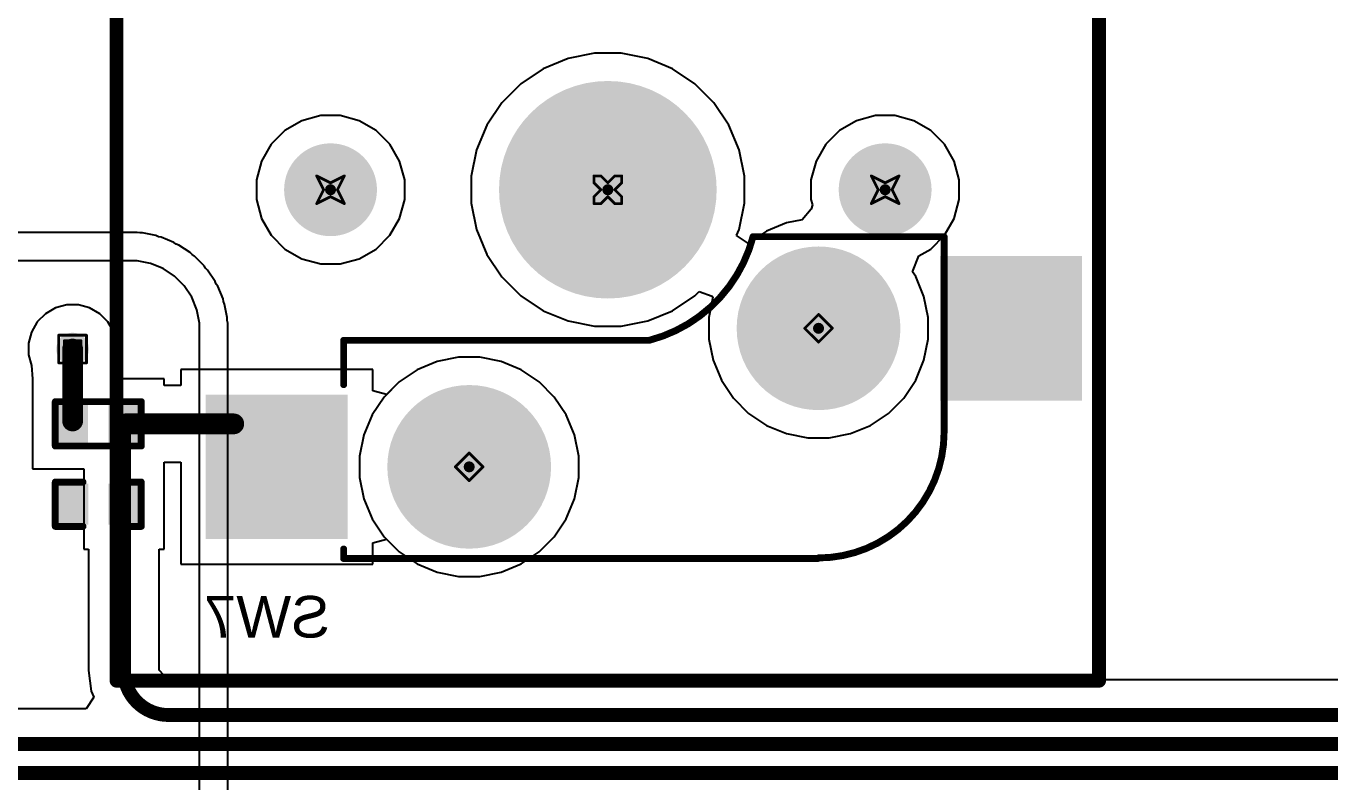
# Model space of a CAD drawing. Header units: inches. Extents: x 0 to 386, y 0 to 148.
# Drawn here: x 60.47 to 84.36, y 49.8 to 63.66 of the extents above; entities that cross this region are included whole.
import ezdxf

# ---------------------------------------------------------------- set-up
doc = ezdxf.new("R2010")
doc.units = ezdxf.units.IN
for name, color, linetype in [('Bottom Layer', 5, 'Continuous'), ('Bottom Overlay', 54, 'Continuous'), ('Bottom Paste', 16, 'Continuous'), ('Bottom Solder', 6, 'Continuous'), ('Drill Drawing', 1, 'Continuous'), ('Pad Holes', 156, 'Continuous'), ('Top Layer', 1, 'Continuous'), ('Top Overlay', 2, 'Continuous'), ('Top Solder', 216, 'Continuous'), ('Via Holes', 16, 'Continuous')]:
    doc.layers.add(name, color=color, linetype=linetype)
doc.styles.add('Arial', font='', dxfattribs={"height": 0.2})
doc.styles.get('Arial').set_extended_font_data('Arial')

# ---------------------------------------------------------------- blocks, each defined once
blk = doc.blocks.new('CPG151101S11_16_B_18')
at = {"layer": 'Bottom Layer'}
for points in [[(5.4750081, 3.8150038), (7.975003099999999, 3.8150038), (7.975003099999999, 1.2649962), (5.4750081, 1.2649962)], [(-7.975003099999999, 1.2750038), (-5.4750081, 1.2750038), (-5.4750081, -1.2750038), (-7.975003099999999, -1.2750038)]]:
    blk.add_hatch(color=5, dxfattribs=at).paths.add_polyline_path(points)
at = {"layer": 'Bottom Paste'}
for points in [[(5.4750081, 3.8150038), (7.975003099999999, 3.8150038), (7.975003099999999, 1.2649962), (5.4750081, 1.2649962)], [(-7.975003099999999, 1.2750038), (-5.4750081, 1.2750038), (-5.4750081, -1.2750038), (-7.975003099999999, -1.2750038)]]:
    blk.add_hatch(color=16, dxfattribs=at).paths.add_polyline_path(points)
at = {"layer": 'Bottom Solder'}
for points in [[(5.4249955, 3.8650164), (8.025015699999999, 3.8650164), (8.025015699999999, 1.2149836), (5.4249955, 1.2149836)], [(-8.025015699999999, 1.3250164), (-5.4249955, 1.3250164), (-5.4249955, -1.3250164), (-8.025015699999999, -1.3250164)]]:
    blk.add_hatch(color=6, dxfattribs=at).paths.add_polyline_path(points)
h = blk.add_hatch(color=6, dxfattribs=at)
edge = h.paths.add_edge_path()
edge.add_arc((3.199892, 2.54), 0.1016, 0, 360)
h = blk.add_hatch(color=6, dxfattribs=at)
edge = h.paths.add_edge_path()
edge.add_arc((-3.199892, 0), 0.1016, 0, 360)
h = blk.add_hatch(color=6, dxfattribs=at)
edge = h.paths.add_edge_path()
edge.add_arc((-4.420108, -2.54), 0.1016, 0, 360)
h = blk.add_hatch(color=6, dxfattribs=at)
edge = h.paths.add_edge_path()
edge.add_arc((0.6598919999999999, -2.54), 0.1016, 0, 360)
h = blk.add_hatch(color=6, dxfattribs=at)
edge = h.paths.add_edge_path()
edge.add_arc((5.739891999999999, -2.54), 0.1016, 0, 360)
at = {"layer": 'Pad Holes'}
h = blk.add_hatch(color=7, dxfattribs=at)
edge = h.paths.add_edge_path()
edge.add_arc((3.199892, 2.54), 1.499997, 0, 360)
h = blk.add_hatch(color=7, dxfattribs=at)
edge = h.paths.add_edge_path()
edge.add_arc((-3.199892, 0), 1.499997, 0, 360)
h = blk.add_hatch(color=7, dxfattribs=at)
edge = h.paths.add_edge_path()
edge.add_arc((0.6598919999999999, -2.54), 1.9939, 0, 360)
h = blk.add_hatch(color=7, dxfattribs=at)
edge = h.paths.add_edge_path()
edge.add_arc((-4.420108, -2.54), 0.8509, 0, 360)
h = blk.add_hatch(color=7, dxfattribs=at)
edge = h.paths.add_edge_path()
edge.add_arc((5.739891999999999, -2.54), 0.8509, 0, 360)
at = {"layer": 'Top Solder'}
h = blk.add_hatch(color=216, dxfattribs=at)
edge = h.paths.add_edge_path()
edge.add_arc((3.199892, 2.54), 0.1016, 0, 360)
h = blk.add_hatch(color=216, dxfattribs=at)
edge = h.paths.add_edge_path()
edge.add_arc((-3.199892, 0), 0.1016, 0, 360)
h = blk.add_hatch(color=216, dxfattribs=at)
edge = h.paths.add_edge_path()
edge.add_arc((-4.420108, -2.54), 0.1016, 0, 360)
h = blk.add_hatch(color=216, dxfattribs=at)
edge = h.paths.add_edge_path()
edge.add_arc((0.6598919999999999, -2.54), 0.1016, 0, 360)
h = blk.add_hatch(color=216, dxfattribs=at)
edge = h.paths.add_edge_path()
edge.add_arc((5.739891999999999, -2.54), 0.1016, 0, 360)
at = {"layer": 'Bottom Overlay', "const_width": 0.127}
for points in [[(-5.499989, 1.9063716, -0.4142135623730951), (-3.1963614, 4.209999199999999)], [(5.499989, 4.2200068, -0.4142135623730951), (5.4899814, 4.209999199999999)], [(-1.99999854, -1.67998394, -0.2716855530014931), (-0.09999726, 0.22001734)]]:
    blk.add_lwpolyline(points, format="xyb", dxfattribs=at)
at = {"layer": 'Bottom Overlay', "const_width": 0.0635}
for points in [[(-3.2281114, 4.209999199999999, 1), (-3.1646114, 4.209999199999999, 1)], [(-3.2181038, 4.2200068, 1), (-3.1546038, 4.2200068, 1)], [(5.4582314, 4.209999199999999, 1), (5.521731399999999, 4.209999199999999, 1)], [(5.468239, 4.2200068, 1), (5.531739, 4.2200068, 1)], [(5.468239, 4.2200068, 1), (5.531739, 4.2200068, 1)], [(5.468239, 4.2200068, 1), (5.531739, 4.2200068, 1)], [(5.468239, 4.046143799999999, 1), (5.531739, 4.046143799999999, 1)], [(-5.531739, 1.9063716, 1), (-5.468239, 1.9063716, 1)], [(-5.531739, 1.9063716, 1), (-5.468239, 1.9063716, 1)], [(5.468239, 1.0338562, 1), (5.531739, 1.0338562, 1)], [(5.468239, 0.4700016, 1), (5.531739, 0.4700016, 1)], [(5.468239, 0.4700016, 1), (5.531739, 0.4700016, 1)], [(5.4682644, 0.4699508, 1), (5.5317644, 0.4699508, 1)], [(5.4682644, 0.4699508, 1), (5.5317644, 0.4699508, 1)], [(-0.1317498, 0.2200148, 1), (-0.0682498, 0.2200148, 1)], [(-0.13174726, 0.22001734, 1), (-0.06824726, 0.22001734, 1)], [(0.1182624, 0.2200148, 1), (0.1817624, 0.2200148, 1)], [(0.1182624, 0.2200148, 1), (0.1817624, 0.2200148, 1)], [(1.1582654, 0.2200148, 1), (1.2217654, 0.2200148, 1)], [(1.1582654, 0.2200148, 1), (1.2217654, 0.2200148, 1)], [(5.4682644, 0.2200148, 1), (5.5317644, 0.2200148, 1)], [(5.4682644, 0.2200148, 1), (5.5317644, 0.2200148, 1)], [(-5.531739, -1.5061438, 1), (-5.468239, -1.5061438, 1)], [(-5.531739, -1.5061438, 1), (-5.468239, -1.5061438, 1)], [(-5.531739, -1.6799814, 1), (-5.468239, -1.6799814, 1)], [(-5.531739, -1.6799814, 1), (-5.468239, -1.6799814, 1)], [(-2.03174854, -1.67998394, 1), (-1.96824854, -1.67998394, 1)], [(-2.031746, -1.6799814, 1), (-1.968246, -1.6799814, 1)]]:
    blk.add_lwpolyline(points, format="xyb", close=True, dxfattribs=at)
at = {"layer": 'Bottom Overlay', "const_width": 0.127}
for points in [[(5.499989, 4.2200068), (-3.1863538, 4.2200068)], [(5.499989, 4.2200068), (5.499989, 4.046143799999999)], [(-5.499989, 1.9063716), (-5.499989, -1.5061438)], [(5.499989, 1.0338562), (5.499989, 0.4700016)], [(5.5000144, 0.4699508), (5.499989, 0.4700016)], [(5.5000144, 0.4699508), (5.5000144, 0.2200148)], [(0.1500124, 0.2200148), (-0.0999998, 0.2200148)], [(1.1900154, 0.2200148), (0.1500124, 0.2200148)], [(5.5000144, 0.2200148), (1.1900154, 0.2200148)], [(-5.499989, -1.5061438), (-5.499989, -1.6799814)], [(-1.999996, -1.6799814), (-5.499989, -1.6799814)]]:
    blk.add_lwpolyline(points, dxfattribs=at)
blk = doc.blocks.new('R___0402_B_61')
at = {"layer": 'Bottom Layer'}
for points in [[(-0.2412999999999999, 0.3174999999999999), (-0.2413000000000001, -0.3175), (-0.6985, -0.3174999999999999), (-0.6985, 0.3175)], [(0.6985, 0.3174999999999999), (0.6985, -0.3175), (0.2412999999999999, -0.3174999999999999), (0.2413000000000001, 0.3175)]]:
    blk.add_hatch(color=5, dxfattribs=at).paths.add_polyline_path(points)
at = {"layer": 'Bottom Paste'}
for points in [[(-0.2412999999999999, 0.3174999999999999), (-0.2413000000000001, -0.3175), (-0.6985, -0.3174999999999999), (-0.6985, 0.3175)], [(0.6985, 0.3174999999999999), (0.6985, -0.3175), (0.2412999999999999, -0.3174999999999999), (0.2413000000000001, 0.3175)]]:
    blk.add_hatch(color=16, dxfattribs=at).paths.add_polyline_path(points)
at = {"layer": 'Bottom Solder'}
for points in [[(-0.1862988399999999, 0.3725011599999999), (-0.18629884, -0.3725011600000001), (-0.75350116, -0.3725011599999999), (-0.75350116, 0.3725011600000001)], [(0.75350116, 0.3725011599999999), (0.75350116, -0.3725011600000001), (0.1862988399999999, -0.3725011599999999), (0.18629884, 0.3725011600000001)]]:
    blk.add_hatch(color=6, dxfattribs=at).paths.add_polyline_path(points)
at = {"layer": 'Bottom Overlay'}
for points, const_width in [([(-0.7874, -0.4064), (-0.7874, 0.4064)], 0.127), ([(-0.7874, 0.4064), (0.7874, 0.4064)], 0.127), ([(-0.8128, 0.4318), (0.8128, 0.4318)], 0.0032258), ([(0.7874, -0.4064), (0.7874, 0.4064)], 0.127), ([(-0.7874, -0.4064), (0.7874, -0.4064)], 0.127)]:
    blk.add_lwpolyline(points, dxfattribs=dict(at, const_width=const_width))
for points, const_width in [([(-0.8191499999999999, 0.4064, 1), (-0.7556499999999999, 0.4064, 1)], 0.0635), ([(-0.8191499999999999, 0.4064, 1), (-0.7556499999999999, 0.4064, 1)], 0.0635), ([(-0.81360518, 0.4318, 1), (-0.8119948199999999, 0.4318, 1)], 0.0016129), ([(0.7556499999999999, 0.4064, 1), (0.8191499999999999, 0.4064, 1)], 0.0635), ([(0.7556499999999999, 0.4064, 1), (0.8191499999999999, 0.4064, 1)], 0.0635), ([(0.8119948199999999, 0.4318, 1), (0.81360518, 0.4318, 1)], 0.0016129), ([(-0.8191499999999999, -0.4064, 1), (-0.7556499999999999, -0.4064, 1)], 0.0635), ([(-0.8191499999999999, -0.4064, 1), (-0.7556499999999999, -0.4064, 1)], 0.0635), ([(0.7556499999999999, -0.4064, 1), (0.8191499999999999, -0.4064, 1)], 0.0635), ([(0.7556499999999999, -0.4064, 1), (0.8191499999999999, -0.4064, 1)], 0.0635)]:
    blk.add_lwpolyline(points, format="xyb", close=True, dxfattribs=dict(at, const_width=const_width))
blk = doc.blocks.new('____0402_B_97')
at = {"layer": 'Bottom Layer'}
for points in [[(-0.2412999999999999, 0.3174999999999999), (-0.2413000000000001, -0.3175), (-0.6985, -0.3174999999999999), (-0.6985, 0.3175)], [(0.6985, 0.3174999999999999), (0.6985, -0.3175), (0.2412999999999999, -0.3174999999999999), (0.2413000000000001, 0.3175)]]:
    blk.add_hatch(color=5, dxfattribs=at).paths.add_polyline_path(points)
at = {"layer": 'Bottom Paste'}
for points in [[(-0.2412999999999999, 0.3174999999999999), (-0.2413000000000001, -0.3175), (-0.6985, -0.3174999999999999), (-0.6985, 0.3175)], [(0.6985, 0.3174999999999999), (0.6985, -0.3175), (0.2412999999999999, -0.3174999999999999), (0.2413000000000001, 0.3175)]]:
    blk.add_hatch(color=16, dxfattribs=at).paths.add_polyline_path(points)
at = {"layer": 'Bottom Solder'}
for points in [[(-0.1813001199999999, 0.3774998799999999), (-0.1813001200000001, -0.3774998800000001), (-0.7584998799999999, -0.3774998799999999), (-0.7584998799999999, 0.3774998800000001)], [(0.7584998799999999, 0.3774998799999999), (0.7584998799999999, -0.3774998800000001), (0.1813001199999999, -0.3774998799999999), (0.1813001200000001, 0.3774998800000001)]]:
    blk.add_hatch(color=6, dxfattribs=at).paths.add_polyline_path(points)
at = {"layer": 'Bottom Overlay', "const_width": 0.127}
for points in [[(-0.7874, 0.4064), (-0.2794, 0.4064)], [(-0.7874, -0.4064), (-0.7874, 0.4064)], [(0.2794, 0.4064), (0.7874, 0.4064)], [(0.7874, -0.4064), (0.7874, 0.4064)], [(-0.7874, -0.4064), (-0.2794, -0.4064)], [(0.2794, -0.4064), (0.7874, -0.4064)]]:
    blk.add_lwpolyline(points, dxfattribs=at)
at = {"layer": 'Bottom Overlay', "const_width": 0.0635}
for points in [[(-0.8191499999999999, 0.4064, 1), (-0.7556499999999999, 0.4064, 1)], [(-0.8191499999999999, 0.4064, 1), (-0.7556499999999999, 0.4064, 1)], [(-0.31115, 0.4064, 1), (-0.24765, 0.4064, 1)], [(0.24765, 0.4064, 1), (0.31115, 0.4064, 1)], [(0.7556499999999999, 0.4064, 1), (0.8191499999999999, 0.4064, 1)], [(0.7556499999999999, 0.4064, 1), (0.8191499999999999, 0.4064, 1)], [(-0.8191499999999999, -0.4064, 1), (-0.7556499999999999, -0.4064, 1)], [(-0.8191499999999999, -0.4064, 1), (-0.7556499999999999, -0.4064, 1)], [(-0.31115, -0.4064, 1), (-0.24765, -0.4064, 1)], [(0.24765, -0.4064, 1), (0.31115, -0.4064, 1)], [(0.7556499999999999, -0.4064, 1), (0.8191499999999999, -0.4064, 1)], [(0.7556499999999999, -0.4064, 1), (0.8191499999999999, -0.4064, 1)]]:
    blk.add_lwpolyline(points, format="xyb", close=True, dxfattribs=at)

msp = doc.modelspace()

# ---------------------------------------------------------------- hatches: boundary and pattern name
at = {"layer": 'Bottom Layer'}
h = msp.add_hatch(color=5, dxfattribs=at)
edge = h.paths.add_edge_path()
edge.add_arc((61.32521136, 57.73969655999999), 0.2999994, 0, 360)
at = {"layer": 'Top Layer'}
h = msp.add_hatch(color=1, dxfattribs=at)
edge = h.paths.add_edge_path()
edge.add_arc((61.32521136, 57.73969655999999), 0.2999994, 0, 360)
at = {"layer": 'Via Holes'}
h = msp.add_hatch(color=7, dxfattribs=at)
edge = h.paths.add_edge_path()
edge.add_arc((61.32521136, 57.73969655999999), 0.1499997, 0, 360)

# ---------------------------------------------------------------- linework, layer by layer
at = {"layer": 'Bottom Layer'}
for p, q in [((70.40034179999999, 63.06576413999999), (69.94502648, 62.8771666)), ((70.8837038, 63.16191076), (70.40034179999999, 63.06576413999999)), ((71.37653492, 63.16191076), (70.8837038, 63.16191076)), ((71.85989692, 63.06576413999999), (71.37653492, 63.16191076)), ((72.31521224, 62.8771666), (71.85989692, 63.06576413999999)), ((69.94502648, 62.8771666), (69.53525082, 62.60336221999999)), ((72.7249879, 62.60336221999999), (72.31521224, 62.8771666)), ((69.53525082, 62.60336221999999), (69.1867679, 62.25487929999999)), ((73.07347082, 62.25487929999999), (72.7249879, 62.60336221999999)), ((69.1867679, 62.25487929999999), (68.91296352, 61.84510364)), ((73.34727519999998, 61.84510364), (73.07347082, 62.25487929999999)), ((65.52560428, 61.92630236), (65.21573698, 61.7474)), ((65.87121699999999, 62.01891076), (65.52560428, 61.92630236)), ((66.22902172, 62.01891076), (65.87121699999999, 62.01891076)), ((66.57463444, 61.92630236), (66.22902172, 62.01891076)), ((66.88450173999999, 61.7474), (66.57463444, 61.92630236)), ((75.68560427999999, 61.92630236), (75.37573698, 61.7474)), ((76.031217, 62.01891076), (75.68560427999999, 61.92630236)), ((76.38902172, 62.01891076), (76.031217, 62.01891076)), ((76.73463444, 61.92630236), (76.38902172, 62.01891076)), ((77.04450173999999, 61.7474), (76.73463444, 61.92630236)), ((65.21573698, 61.7474), (64.96273011999999, 61.49439314)), ((67.1375086, 61.49439314), (66.88450173999999, 61.7474)), ((68.91296352, 61.84510364), (68.72436597999999, 61.38978832)), ((73.53587274, 61.38978832), (73.34727519999998, 61.84510364)), ((75.37573698, 61.7474), (75.12273012, 61.49439314)), ((77.2975086, 61.49439314), (77.04450173999999, 61.7474)), ((64.96273011999999, 61.49439314), (64.78382776, 61.18452583999999)), ((67.31641096, 61.18452583999999), (67.1375086, 61.49439314)), ((68.72436597999999, 61.38978832), (68.62821936, 60.90642631999999)), ((73.63201936, 60.90642631999999), (73.53587274, 61.38978832)), ((75.12273012, 61.49439314), (74.94382775999999, 61.18452583999999)), ((77.47641096, 61.18452583999999), (77.2975086, 61.49439314)), ((64.78382776, 61.18452583999999), (64.69121935999999, 60.83891312)), ((67.40901936, 60.83891312), (67.31641096, 61.18452583999999)), ((74.94382775999999, 61.18452583999999), (74.85121935999999, 60.83891312)), ((77.56901936, 60.83891312), (77.47641096, 61.18452583999999)), ((64.69121935999999, 60.83891312), (64.69121935999999, 60.4811084)), ((67.40901936, 60.4811084), (67.40901936, 60.83891312)), ((68.62821936, 60.90642631999999), (68.62821936, 60.4135952)), ((73.63201936, 60.4135952), (73.63201936, 60.90642631999999)), ((74.85121935999999, 60.83891312), (74.85121935999999, 60.4811084)), ((77.56901936, 60.4811084), (77.56901936, 60.83891312)), ((64.69121935999999, 60.4811084), (64.78382776, 60.13549568)), ((67.31641096, 60.13549568), (67.40901936, 60.4811084)), ((74.85121935999999, 60.4811084), (74.87777252, 60.3820103)), ((77.47641096, 60.13549568), (77.56901936, 60.4811084)), ((68.62821936, 60.4135952), (68.72436597999999, 59.9302332)), ((73.53587274, 59.9302332), (73.63201936, 60.4135952)), ((74.85235982, 60.30663325999999), (74.68840028, 60.1073728)), ((74.87777252, 60.3820103), (74.85235982, 60.30663325999999)), ((64.78382776, 60.13549568), (64.96273011999999, 59.82562838)), ((67.1375086, 59.82562838), (67.31641096, 60.13549568)), ((74.40419206, 60.05084002), (74.03875972, 59.8994738)), ((74.68840028, 60.1073728), (74.40419206, 60.05084002)), ((77.2975086, 59.82562838), (77.47641096, 60.13549568)), ((64.96273011999999, 59.82562838), (65.21573698, 59.57262152)), ((66.88450173999999, 59.57262152), (67.1375086, 59.82562838)), ((68.72436597999999, 59.9302332), (68.91296352, 59.47491788)), ((73.489693, 59.81874752), (73.53587274, 59.9302332)), ((73.70502658, 59.67486921999999), (73.489693, 59.81874752)), ((74.03875972, 59.8994738), (73.70988052, 59.67972316)), ((77.04450173999999, 59.57262152), (77.2975086, 59.82562838)), ((65.21573698, 59.57262152), (65.52560428, 59.39371916)), ((66.57463444, 59.39371916), (66.88450173999999, 59.57262152)), ((73.70988052, 59.67972316), (73.70502658, 59.67486921999999)), ((76.82460886, 59.44566724), (77.04450173999999, 59.57262152)), ((65.52560428, 59.39371916), (65.87121699999999, 59.30111075999999)), ((65.87121699999999, 59.30111075999999), (66.22902172, 59.30111075999999)), ((66.22902172, 59.30111075999999), (66.57463444, 59.39371916)), ((68.91296352, 59.47491788), (69.1867679, 59.06514222)), ((76.71381914, 59.15428606), (76.82460886, 59.44566724)), ((69.1867679, 59.06514222), (69.53525082, 58.7166593)), ((76.7693664, 59.07115439999999), (76.71381914, 59.15428606)), ((76.92073262, 58.70572205999999), (76.7693664, 59.07115439999999)), ((72.7249879, 58.7166593), (72.80236391999999, 58.79403532)), ((72.80236391999999, 58.79403532), (73.03972184, 58.70952444)), ((61.21883616, 58.54769596), (61.01333491999999, 58.49263129999999)), ((61.43158656, 58.54769596), (61.21883616, 58.54769596)), ((61.6370878, 58.49263129999999), (61.43158656, 58.54769596)), ((69.53525082, 58.7166593), (69.94502648, 58.44285491999999)), ((72.31521224, 58.44285491999999), (72.7249879, 58.7166593)), ((73.05555112, 58.68801064), (72.98190636, 58.31778023999999)), ((73.03972184, 58.70952444), (73.05555112, 58.68801064)), ((76.99790035999999, 58.31778023999999), (76.92073262, 58.70572205999999)), ((60.82908839999999, 58.3862561), (60.67865182, 58.23581952)), ((61.01333491999999, 58.49263129999999), (60.82908839999999, 58.3862561)), ((61.82133432, 58.3862561), (61.6370878, 58.49263129999999)), ((61.9717709, 58.23581952), (61.82133432, 58.3862561)), ((69.94502648, 58.44285491999999), (70.40034179999999, 58.25425738)), ((71.85989692, 58.25425738), (72.31521224, 58.44285491999999)), ((72.98190636, 58.31778023999999), (72.98190636, 57.92224127999999)), ((76.99790035999999, 57.92224127999999), (76.99790035999999, 58.31778023999999)), ((60.57227662, 58.051573), (60.51721196, 57.84607175999999)), ((60.67865182, 58.23581952), (60.57227662, 58.051573)), ((62.07814609999999, 58.051573), (61.9717709, 58.23581952)), ((62.13321076, 57.84607175999999), (62.07814609999999, 58.051573)), ((70.40034179999999, 58.25425738), (70.8837038, 58.15811075999999)), ((70.8837038, 58.15811075999999), (71.37653492, 58.15811075999999)), ((71.37653492, 58.15811075999999), (71.85989692, 58.25425738)), ((60.51721196, 57.84607175999999), (60.51721196, 57.63332135999999)), ((62.13321076, 57.63332135999999), (62.13321076, 57.84607175999999)), ((72.98190636, 57.92224127999999), (73.0590741, 57.53429945999999)), ((76.92073262, 57.53429945999999), (76.99790035999999, 57.92224127999999)), ((60.51721196, 57.63332135999999), (60.56913717999999, 57.43953206)), ((62.08344454, 57.44759656), (62.13321076, 57.63332135999999)), ((68.39234988, 57.58800776), (68.00440806, 57.51084002)), ((68.78788884, 57.58800776), (68.39234988, 57.58800776)), ((69.17583066, 57.51084002), (68.78788884, 57.58800776)), ((60.56913717999999, 57.43953206), (60.58860882, 57.19359656)), ((62.08510316, 57.41627327999999), (62.08344454, 57.44759656)), ((62.21924056, 57.19359656), (62.08510316, 57.41627327999999)), ((66.82300326000001, 57.36301456), (63.30700826, 57.36301456)), ((63.30700826, 57.36301456), (63.30700826, 57.07262398)), ((66.82300326000001, 56.97252766), (66.82300326000001, 57.36301456)), ((67.63897572, 57.3594738), (67.31009651999999, 57.13972316)), ((68.00440806, 57.51084002), (67.63897572, 57.3594738)), ((69.541263, 57.3594738), (69.17583066, 57.51084002)), ((69.87014219999999, 57.13972316), (69.541263, 57.3594738)), ((73.0590741, 57.53429945999999), (73.21044031999999, 57.16886711999999)), ((76.7693664, 57.16886711999999), (76.92073262, 57.53429945999999)), ((60.58860882, 57.19359656), (60.58860627999999, 57.19359402)), ((60.58860627999999, 57.19359402), (60.58861135999999, 57.19359148)), ((60.58861135999999, 57.19359148), (60.58861135999999, 55.54259655999999)), ((63.00161136, 57.19359656), (62.21924056, 57.19359656)), ((63.00161136, 57.07262398), (63.00161136, 57.19359656)), ((67.31009651999999, 57.13972316), (67.07700326, 56.9066299)), ((70.14983176, 56.86003359999999), (69.87014219999999, 57.13972316)), ((73.21044031999999, 57.16886711999999), (73.43019096, 56.83998792)), ((76.54961576, 56.83998792), (76.7693664, 57.16886711999999)), ((63.30700826, 57.07262398), (63.00161136, 57.07262398)), ((67.07700326, 56.9066299), (66.82300326000001, 56.97252766)), ((70.36958239999998, 56.5311544), (70.14983176, 56.86003359999999)), ((73.43019096, 56.83998792), (73.70988052, 56.56029836)), ((76.26992619999999, 56.56029836), (76.54961576, 56.83998792)), ((70.52094862, 56.16572206), (70.36958239999998, 56.5311544)), ((73.70988052, 56.56029836), (74.03875972, 56.34054772)), ((75.941047, 56.34054772), (76.26992619999999, 56.56029836)), ((70.59811635999999, 55.77778024), (70.52094862, 56.16572206)), ((74.03875972, 56.34054772), (74.40419206, 56.1891815)), ((74.40419206, 56.1891815), (74.79213388, 56.11201376)), ((75.18767283999999, 56.11201376), (75.57561466, 56.1891815)), ((75.57561466, 56.1891815), (75.941047, 56.34054772)), ((74.79213388, 56.11201376), (75.18767283999999, 56.11201376)), ((63.00161136, 54.06939147999999), (63.00161136, 55.66356914)), ((63.00161136, 55.66356914), (63.30700826, 55.66356914)), ((63.30700826, 55.66356914), (63.30700826, 53.79700696)), ((70.59811635999999, 55.38224128), (70.59811635999999, 55.77778024)), ((60.58861135999999, 55.54259655999999), (61.52841135999999, 55.54259655999999)), ((61.52841135999999, 55.54259655999999), (61.52841135999999, 54.06939147999999)), ((70.52094862, 54.99429946), (70.59811635999999, 55.38224128)), ((70.36958239999998, 54.62886712), (70.52094862, 54.99429946)), ((70.14983176, 54.29998792), (70.36958239999998, 54.62886712)), ((66.82300326000001, 54.18749385999999), (67.07700326, 54.25339162)), ((67.07700326, 54.25339162), (67.31009651999999, 54.02029835999999)), ((69.87014219999999, 54.02029835999999), (70.14983176, 54.29998792)), ((61.52841135999999, 54.06939147999999), (61.61757043999999, 54.06939147999999)), ((61.61757043999999, 54.06939147999999), (61.61757043999999, 51.84661715999999)), ((62.91245228, 51.851052), (62.91245228, 54.06939147999999)), ((62.91245228, 54.06939147999999), (63.00161136, 54.06939147999999)), ((66.82300326000001, 53.79700696), (66.82300326000001, 54.18749385999999)), ((67.31009651999999, 54.02029835999999), (67.63897572, 53.80054772)), ((69.541263, 53.80054772), (69.87014219999999, 54.02029835999999)), ((63.30700826, 53.79700696), (66.82300326000001, 53.79700696)), ((67.63897572, 53.80054772), (68.00440806, 53.64918149999999)), ((69.17583066, 53.64918149999999), (69.541263, 53.80054772)), ((68.00440806, 53.64918149999999), (68.39234988, 53.57201375999999)), ((68.39234988, 53.57201375999999), (68.78788884, 53.57201375999999)), ((68.78788884, 53.57201375999999), (69.17583066, 53.64918149999999)), ((61.61757043999999, 51.84661715999999), (61.61748915999999, 51.84661715999999)), ((61.61748915999999, 51.84661715999999), (61.66736205999999, 51.46779902)), ((62.99788518, 51.76337373999999), (62.91245228, 51.851052)), ((63.08556343999999, 51.67794084), (62.99788518, 51.76337373999999)), ((89.56829685999999, 51.67794084), (63.08556343999999, 51.67794084)), ((61.71299316, 51.35763668), (61.57187583999999, 51.14644329999999)), ((61.66736205999999, 51.46779902), (61.71299316, 51.35763668)), ((61.57187583999999, 51.14644329999999), (23.12309574, 51.14644329999999))]:
    msp.add_line(p, q, dxfattribs=at)
for points, const_width in [([(61.32521136, 56.42089046), (61.32521136, 57.73969655999999)], 0.3809999999999999), ([(62.29041136, 56.36809656), (64.27691996, 56.36809656)], 0.3809999999999999), ([(62.26501136, 54.89489148), (62.26501136, 56.36809656)], 0.254), ([(62.26501136, 51.84661715999999), (62.26501136, 54.89489148)], 0.254), ([(63.0811286, 51.03049992), (108.46661314, 51.03049992)], 0.254), ([(23.12309574, 50.49900237999999), (108.89492318, 50.49900237999999)], 0.254), ([(23.03755108, 49.96750484), (109.4108683, 49.96750484)], 0.254)]:
    msp.add_lwpolyline(points, dxfattribs=dict(at, const_width=const_width))
for points, const_width in [([(61.22996135999999, 57.73969655999999, 1), (61.42046136, 57.73969655999999, 1)], 0.1905), ([(61.22996135999999, 56.42089046, 1), (61.42046136, 56.42089046, 1)], 0.1905), ([(62.19516136, 56.36809656, 1), (62.38566135999999, 56.36809656, 1)], 0.1905), ([(62.20151135999999, 56.36809656, 1), (62.32851135999999, 56.36809656, 1)], 0.127), ([(64.18166996, 56.36809656, 1), (64.37216996, 56.36809656, 1)], 0.1905), ([(62.20151135999999, 54.89489148, 1), (62.32851135999999, 54.89489148, 1)], 0.127), ([(62.20151135999999, 54.89489148, 1), (62.32851135999999, 54.89489148, 1)], 0.127), ([(62.20151135999999, 51.84661715999999, 1), (62.32851135999999, 51.84661715999999, 1)], 0.127), ([(62.20151135999999, 51.84661715999999, 1), (62.32851135999999, 51.84661715999999, 1)], 0.127), ([(63.01762859999999, 51.03049992, 1), (63.1446286, 51.03049992, 1)], 0.127), ([(63.01762859999999, 51.03049992, 1), (63.1446286, 51.03049992, 1)], 0.127)]:
    msp.add_lwpolyline(points, format="xyb", close=True, dxfattribs=dict(at, const_width=const_width))
at = {"layer": 'Bottom Layer', "const_width": 0.254}
msp.add_lwpolyline([(63.0811286, 51.03049992, -0.4142135623730951), (62.26501136, 51.84661715999999)], format="xyb", dxfattribs=at)
at = {"layer": 'Drill Drawing', "const_width": 0.0508}
for points in [[(65.79611936, 60.91401076), (66.05011936, 60.78701075999999)], [(65.79611936, 60.91401076), (65.92311936, 60.66001075999999)], [(66.05011936, 60.78701075999999), (66.30411935999999, 60.91401076)], [(66.17711935999999, 60.66001075999999), (66.30411935999999, 60.91401076)], [(70.87611935999999, 60.78701075999999), (70.87611935999999, 60.91401076)], [(70.87611935999999, 60.91401076), (71.00311935999999, 60.91401076)], [(71.00311935999999, 60.91401076), (71.13011936, 60.78701075999999)], [(71.13011936, 60.78701075999999), (71.25711936, 60.91401076)], [(71.25711936, 60.91401076), (71.38411936, 60.91401076)], [(71.38411936, 60.78701075999999), (71.38411936, 60.91401076)], [(75.95611936, 60.91401076), (76.21011936, 60.78701075999999)], [(75.95611936, 60.91401076), (76.08311936, 60.66001075999999)], [(76.21011936, 60.78701075999999), (76.46411936, 60.91401076)], [(76.33711935999999, 60.66001075999999), (76.46411936, 60.91401076)], [(65.79611936, 60.40601076), (65.92311936, 60.66001075999999)], [(66.17711935999999, 60.66001075999999), (66.30411935999999, 60.40601076)], [(70.87611935999999, 60.78701075999999), (71.00311935999999, 60.66001075999999)], [(70.87611935999999, 60.53301076), (71.00311935999999, 60.66001075999999)], [(71.25711936, 60.66001075999999), (71.38411936, 60.78701075999999)], [(71.25711936, 60.66001075999999), (71.38411936, 60.53301076)], [(75.95611936, 60.40601076), (76.08311936, 60.66001075999999)], [(76.33711935999999, 60.66001075999999), (76.46411936, 60.40601076)], [(65.79611936, 60.40601076), (66.05011936, 60.53301076)], [(66.05011936, 60.53301076), (66.30411935999999, 60.40601076)], [(70.87611935999999, 60.40601076), (70.87611935999999, 60.53301076)], [(70.87611935999999, 60.40601076), (71.00311935999999, 60.40601076)], [(71.00311935999999, 60.40601076), (71.13011936, 60.53301076)], [(71.13011936, 60.53301076), (71.25711936, 60.40601076)], [(71.25711936, 60.40601076), (71.38411936, 60.40601076)], [(71.38411936, 60.40601076), (71.38411936, 60.53301076)], [(75.95611936, 60.40601076), (76.21011936, 60.53301076)], [(76.21011936, 60.53301076), (76.46411936, 60.40601076)], [(74.73590336, 58.12001075999999), (74.98990336, 58.37401076)], [(74.98990336, 58.37401076), (75.24390335999999, 58.12001075999999)], [(74.73590336, 58.12001075999999), (74.98990336, 57.86601075999999)], [(74.98990336, 57.86601075999999), (75.24390335999999, 58.12001075999999)], [(61.07121136, 57.99369656), (61.57921136, 57.99369656)], [(61.07121136, 57.48569656), (61.07121136, 57.99369656)], [(61.17281136, 57.89209656), (61.47761136, 57.89209656)], [(61.17281136, 57.58729656), (61.17281136, 57.89209656)], [(61.47761136, 57.58729656), (61.47761136, 57.89209656)], [(61.57921136, 57.48569656), (61.57921136, 57.99369656)], [(61.17281136, 57.58729656), (61.47761136, 57.58729656)], [(61.07121136, 57.48569656), (61.57921136, 57.48569656)], [(68.33611936, 55.58001076), (68.59011936, 55.83401076)], [(68.59011936, 55.83401076), (68.84411936, 55.58001076)], [(68.33611936, 55.58001076), (68.59011936, 55.32601076)], [(68.59011936, 55.32601076), (68.84411936, 55.58001076)]]:
    msp.add_lwpolyline(points, dxfattribs=at)
at = {"layer": 'Drill Drawing', "const_width": 0.0254}
for points in [[(65.78341936, 60.91401076, 1), (65.80881936, 60.91401076, 1)], [(65.78341936, 60.91401076, 1), (65.80881936, 60.91401076, 1)], [(66.29141935999999, 60.91401076, 1), (66.31681936, 60.91401076, 1)], [(66.29141935999999, 60.91401076, 1), (66.31681936, 60.91401076, 1)], [(70.86341936, 60.91401076, 1), (70.88881936, 60.91401076, 1)], [(70.86341936, 60.91401076, 1), (70.88881936, 60.91401076, 1)], [(70.99041936, 60.91401076, 1), (71.01581936, 60.91401076, 1)], [(70.99041936, 60.91401076, 1), (71.01581936, 60.91401076, 1)], [(71.24441936, 60.91401076, 1), (71.26981935999999, 60.91401076, 1)], [(71.24441936, 60.91401076, 1), (71.26981935999999, 60.91401076, 1)], [(71.37141935999999, 60.91401076, 1), (71.39681936, 60.91401076, 1)], [(71.37141935999999, 60.91401076, 1), (71.39681936, 60.91401076, 1)], [(75.94341936, 60.91401076, 1), (75.96881936, 60.91401076, 1)], [(75.94341936, 60.91401076, 1), (75.96881936, 60.91401076, 1)], [(76.45141935999999, 60.91401076, 1), (76.47681936, 60.91401076, 1)], [(76.45141935999999, 60.91401076, 1), (76.47681936, 60.91401076, 1)], [(65.91041935999999, 60.66001075999999, 1), (65.93581936, 60.66001075999999, 1)], [(65.91041935999999, 60.66001075999999, 1), (65.93581936, 60.66001075999999, 1)], [(66.03741935999999, 60.78701075999999, 1), (66.06281936, 60.78701075999999, 1)], [(66.03741935999999, 60.78701075999999, 1), (66.06281936, 60.78701075999999, 1)], [(66.16441936, 60.66001075999999, 1), (66.18981936, 60.66001075999999, 1)], [(66.16441936, 60.66001075999999, 1), (66.18981936, 60.66001075999999, 1)], [(70.86341936, 60.78701075999999, 1), (70.88881936, 60.78701075999999, 1)], [(70.86341936, 60.78701075999999, 1), (70.88881936, 60.78701075999999, 1)], [(70.99041936, 60.66001075999999, 1), (71.01581936, 60.66001075999999, 1)], [(70.99041936, 60.66001075999999, 1), (71.01581936, 60.66001075999999, 1)], [(71.11741936, 60.78701075999999, 1), (71.14281935999999, 60.78701075999999, 1)], [(71.11741936, 60.78701075999999, 1), (71.14281935999999, 60.78701075999999, 1)], [(71.24441936, 60.66001075999999, 1), (71.26981935999999, 60.66001075999999, 1)], [(71.24441936, 60.66001075999999, 1), (71.26981935999999, 60.66001075999999, 1)], [(71.37141935999999, 60.78701075999999, 1), (71.39681936, 60.78701075999999, 1)], [(71.37141935999999, 60.78701075999999, 1), (71.39681936, 60.78701075999999, 1)], [(76.07041935999999, 60.66001075999999, 1), (76.09581936000001, 60.66001075999999, 1)], [(76.07041935999999, 60.66001075999999, 1), (76.09581936000001, 60.66001075999999, 1)], [(76.19741936, 60.78701075999999, 1), (76.22281936, 60.78701075999999, 1)], [(76.19741936, 60.78701075999999, 1), (76.22281936, 60.78701075999999, 1)], [(76.32441936, 60.66001075999999, 1), (76.34981936, 60.66001075999999, 1)], [(76.32441936, 60.66001075999999, 1), (76.34981936, 60.66001075999999, 1)], [(65.78341936, 60.40601076, 1), (65.80881936, 60.40601076, 1)], [(65.78341936, 60.40601076, 1), (65.80881936, 60.40601076, 1)], [(66.03741935999999, 60.53301076, 1), (66.06281936, 60.53301076, 1)], [(66.03741935999999, 60.53301076, 1), (66.06281936, 60.53301076, 1)], [(66.29141935999999, 60.40601076, 1), (66.31681936, 60.40601076, 1)], [(66.29141935999999, 60.40601076, 1), (66.31681936, 60.40601076, 1)], [(70.86341936, 60.53301076, 1), (70.88881936, 60.53301076, 1)], [(70.86341936, 60.53301076, 1), (70.88881936, 60.53301076, 1)], [(70.86341936, 60.40601076, 1), (70.88881936, 60.40601076, 1)], [(70.86341936, 60.40601076, 1), (70.88881936, 60.40601076, 1)], [(70.99041936, 60.40601076, 1), (71.01581936, 60.40601076, 1)], [(70.99041936, 60.40601076, 1), (71.01581936, 60.40601076, 1)], [(71.11741936, 60.53301076, 1), (71.14281935999999, 60.53301076, 1)], [(71.11741936, 60.53301076, 1), (71.14281935999999, 60.53301076, 1)], [(71.24441936, 60.40601076, 1), (71.26981935999999, 60.40601076, 1)], [(71.24441936, 60.40601076, 1), (71.26981935999999, 60.40601076, 1)], [(71.37141935999999, 60.53301076, 1), (71.39681936, 60.53301076, 1)], [(71.37141935999999, 60.53301076, 1), (71.39681936, 60.53301076, 1)], [(71.37141935999999, 60.40601076, 1), (71.39681936, 60.40601076, 1)], [(71.37141935999999, 60.40601076, 1), (71.39681936, 60.40601076, 1)], [(75.94341936, 60.40601076, 1), (75.96881936, 60.40601076, 1)], [(75.94341936, 60.40601076, 1), (75.96881936, 60.40601076, 1)], [(76.19741936, 60.53301076, 1), (76.22281936, 60.53301076, 1)], [(76.19741936, 60.53301076, 1), (76.22281936, 60.53301076, 1)], [(76.45141935999999, 60.40601076, 1), (76.47681936, 60.40601076, 1)], [(76.45141935999999, 60.40601076, 1), (76.47681936, 60.40601076, 1)], [(74.97720335999999, 58.37401076, 1), (75.00260336, 58.37401076, 1)], [(74.97720335999999, 58.37401076, 1), (75.00260336, 58.37401076, 1)], [(74.72320336, 58.12001075999999, 1), (74.74860335999999, 58.12001075999999, 1)], [(74.72320336, 58.12001075999999, 1), (74.74860335999999, 58.12001075999999, 1)], [(75.23120336, 58.12001075999999, 1), (75.25660336, 58.12001075999999, 1)], [(75.23120336, 58.12001075999999, 1), (75.25660336, 58.12001075999999, 1)], [(61.05851136, 57.99369656, 1), (61.08391135999999, 57.99369656, 1)], [(61.05851136, 57.99369656, 1), (61.08391135999999, 57.99369656, 1)], [(61.16011135999999, 57.89209656, 1), (61.18551135999999, 57.89209656, 1)], [(61.16011135999999, 57.89209656, 1), (61.18551135999999, 57.89209656, 1)], [(61.46491135999999, 57.89209656, 1), (61.49031135999999, 57.89209656, 1)], [(61.46491135999999, 57.89209656, 1), (61.49031135999999, 57.89209656, 1)], [(61.56651136, 57.99369656, 1), (61.59191135999999, 57.99369656, 1)], [(61.56651136, 57.99369656, 1), (61.59191135999999, 57.99369656, 1)], [(74.97720335999999, 57.86601075999999, 1), (75.00260336, 57.86601075999999, 1)], [(74.97720335999999, 57.86601075999999, 1), (75.00260336, 57.86601075999999, 1)], [(61.16011135999999, 57.58729656, 1), (61.18551135999999, 57.58729656, 1)], [(61.16011135999999, 57.58729656, 1), (61.18551135999999, 57.58729656, 1)], [(61.46491135999999, 57.58729656, 1), (61.49031135999999, 57.58729656, 1)], [(61.46491135999999, 57.58729656, 1), (61.49031135999999, 57.58729656, 1)], [(61.05851136, 57.48569656, 1), (61.08391135999999, 57.48569656, 1)], [(61.05851136, 57.48569656, 1), (61.08391135999999, 57.48569656, 1)], [(61.56651136, 57.48569656, 1), (61.59191135999999, 57.48569656, 1)], [(61.56651136, 57.48569656, 1), (61.59191135999999, 57.48569656, 1)], [(68.57741936, 55.83401076, 1), (68.60281936, 55.83401076, 1)], [(68.57741936, 55.83401076, 1), (68.60281936, 55.83401076, 1)], [(68.32341936, 55.58001076, 1), (68.34881936, 55.58001076, 1)], [(68.32341936, 55.58001076, 1), (68.34881936, 55.58001076, 1)], [(68.83141936, 55.58001076, 1), (68.85681936, 55.58001076, 1)], [(68.83141936, 55.58001076, 1), (68.85681936, 55.58001076, 1)], [(68.57741936, 55.32601076, 1), (68.60281936, 55.32601076, 1)], [(68.57741936, 55.32601076, 1), (68.60281936, 55.32601076, 1)]]:
    msp.add_lwpolyline(points, format="xyb", close=True, dxfattribs=at)
at = {"layer": 'Top Layer'}
for p, q in [((70.40034179999999, 63.06576413999999), (69.94502648, 62.8771666)), ((70.8837038, 63.16191076), (70.40034179999999, 63.06576413999999)), ((71.37653492, 63.16191076), (70.8837038, 63.16191076)), ((71.85989692, 63.06576413999999), (71.37653492, 63.16191076)), ((72.31521224, 62.8771666), (71.85989692, 63.06576413999999)), ((69.94502648, 62.8771666), (69.53525082, 62.60336221999999)), ((72.7249879, 62.60336221999999), (72.31521224, 62.8771666)), ((69.53525082, 62.60336221999999), (69.1867679, 62.25487929999999)), ((73.07347082, 62.25487929999999), (72.7249879, 62.60336221999999)), ((69.1867679, 62.25487929999999), (68.91296352, 61.84510364)), ((73.34727519999998, 61.84510364), (73.07347082, 62.25487929999999)), ((65.52560428, 61.92630236), (65.21573698, 61.7474)), ((65.87121699999999, 62.01891076), (65.52560428, 61.92630236)), ((66.22902172, 62.01891076), (65.87121699999999, 62.01891076)), ((66.57463444, 61.92630236), (66.22902172, 62.01891076)), ((66.88450173999999, 61.7474), (66.57463444, 61.92630236)), ((75.68560427999999, 61.92630236), (75.37573698, 61.7474)), ((76.031217, 62.01891076), (75.68560427999999, 61.92630236)), ((76.38902172, 62.01891076), (76.031217, 62.01891076)), ((76.73463444, 61.92630236), (76.38902172, 62.01891076)), ((77.04450173999999, 61.7474), (76.73463444, 61.92630236)), ((65.21573698, 61.7474), (64.96273011999999, 61.49439314)), ((67.1375086, 61.49439314), (66.88450173999999, 61.7474)), ((68.91296352, 61.84510364), (68.72436597999999, 61.38978832)), ((73.53587274, 61.38978832), (73.34727519999998, 61.84510364)), ((75.37573698, 61.7474), (75.12273012, 61.49439314)), ((77.2975086, 61.49439314), (77.04450173999999, 61.7474)), ((64.96273011999999, 61.49439314), (64.78382776, 61.18452583999999)), ((67.31641096, 61.18452583999999), (67.1375086, 61.49439314)), ((68.72436597999999, 61.38978832), (68.62821936, 60.90642631999999)), ((73.63201936, 60.90642631999999), (73.53587274, 61.38978832)), ((75.12273012, 61.49439314), (74.94382775999999, 61.18452583999999)), ((77.47641096, 61.18452583999999), (77.2975086, 61.49439314)), ((64.78382776, 61.18452583999999), (64.69121935999999, 60.83891312)), ((67.40901936, 60.83891312), (67.31641096, 61.18452583999999)), ((74.94382775999999, 61.18452583999999), (74.85121935999999, 60.83891312)), ((77.56901936, 60.83891312), (77.47641096, 61.18452583999999)), ((64.69121935999999, 60.83891312), (64.69121935999999, 60.4811084)), ((67.40901936, 60.4811084), (67.40901936, 60.83891312)), ((68.62821936, 60.90642631999999), (68.62821936, 60.4135952)), ((73.63201936, 60.4135952), (73.63201936, 60.90642631999999)), ((74.85121935999999, 60.83891312), (74.85121935999999, 60.4811084)), ((77.56901936, 60.4811084), (77.56901936, 60.83891312)), ((64.69121935999999, 60.4811084), (64.78382776, 60.13549568)), ((67.31641096, 60.13549568), (67.40901936, 60.4811084)), ((74.85121935999999, 60.4811084), (74.87777252, 60.3820103)), ((77.47641096, 60.13549568), (77.56901936, 60.4811084)), ((68.62821936, 60.4135952), (68.72436597999999, 59.9302332)), ((73.53587274, 59.9302332), (73.63201936, 60.4135952)), ((74.85235982, 60.30663325999999), (74.68840028, 60.1073728)), ((74.87777252, 60.3820103), (74.85235982, 60.30663325999999)), ((64.78382776, 60.13549568), (64.96273011999999, 59.82562838)), ((67.1375086, 59.82562838), (67.31641096, 60.13549568)), ((74.40419206, 60.05084002), (74.03875972, 59.8994738)), ((74.68840028, 60.1073728), (74.40419206, 60.05084002)), ((77.2975086, 59.82562838), (77.47641096, 60.13549568)), ((62.38080742, 59.87775171999999), (60.14453046, 59.87774918)), ((62.38082012, 59.87774918), (62.38080742, 59.87775171999999)), ((62.50588972, 59.87774918), (62.38082012, 59.87774918)), ((62.55592263999999, 59.86779745999999), (62.50588972, 59.87774918)), ((62.60693853999999, 59.86779745999999), (62.55592263999999, 59.86779745999999)), ((62.85229999999999, 59.81899136), (62.60693853999999, 59.86779745999999)), ((62.89943224, 59.79946891999999), (62.85229999999999, 59.81899136)), ((62.94946261999999, 59.7895172), (62.89943224, 59.79946891999999)), ((63.18058738, 59.69378206), (62.94946261999999, 59.7895172)), ((64.96273011999999, 59.82562838), (65.21573698, 59.57262152)), ((66.88450173999999, 59.57262152), (67.1375086, 59.82562838)), ((68.72436597999999, 59.9302332), (68.91296352, 59.47491788)), ((73.489693, 59.81874752), (73.53587274, 59.9302332)), ((73.70502658, 59.67486921999999), (73.489693, 59.81874752)), ((74.03875972, 59.8994738), (73.70988052, 59.67972316)), ((77.04450173999999, 59.57262152), (77.2975086, 59.82562838)), ((63.22300538, 59.6654382), (63.18058738, 59.69378206)), ((63.27013762, 59.64591576), (63.22300538, 59.6654382)), ((63.4781433, 59.50692949999999), (63.27013762, 59.64591576)), ((63.51421384, 59.47085895999999), (63.4781433, 59.50692949999999)), ((65.21573698, 59.57262152), (65.52560428, 59.39371916)), ((66.57463444, 59.39371916), (66.88450173999999, 59.57262152)), ((73.70988052, 59.67972316), (73.70502658, 59.67486921999999)), ((76.82460886, 59.44566724), (77.04450173999999, 59.57262152)), ((62.38080742, 59.3598), (60.26961529999999, 59.35979746)), ((62.38080742, 59.35979746), (62.38080742, 59.3598)), ((62.50588972, 59.35979746), (62.38080742, 59.35979746)), ((62.75125118, 59.31099136), (62.50588972, 59.35979746)), ((62.98237594, 59.21525622), (62.75125118, 59.31099136)), ((63.55662929999999, 59.44251764), (63.51421384, 59.47085895999999)), ((63.73352251999999, 59.26562187999999), (63.55662929999999, 59.44251764)), ((63.76186129999999, 59.22320896), (63.73352251999999, 59.26562187999999)), ((65.52560428, 59.39371916), (65.87121699999999, 59.30111075999999)), ((65.87121699999999, 59.30111075999999), (66.22902172, 59.30111075999999)), ((66.22902172, 59.30111075999999), (66.57463444, 59.39371916)), ((68.91296352, 59.47491788), (69.1867679, 59.06514222)), ((76.71381914, 59.15428606), (76.82460886, 59.44566724)), ((63.19038162, 59.07626996), (62.98237594, 59.21525622)), ((63.36727737999999, 58.8993742), (63.19038162, 59.07626996)), ((63.79793691999999, 59.18713588), (63.76186129999999, 59.22320896)), ((63.93692318, 58.97912765999999), (63.79793691999999, 59.18713588)), ((69.1867679, 59.06514222), (69.53525082, 58.7166593)), ((76.7693664, 59.07115439999999), (76.71381914, 59.15428606)), ((76.92073262, 58.70572205999999), (76.7693664, 59.07115439999999)), ((63.50626364, 58.69136852), (63.36727737999999, 58.8993742)), ((63.95644308, 58.93200304), (63.93692318, 58.97912765999999)), ((63.98478947999999, 58.88957996), (63.95644308, 58.93200304)), ((64.08052461999999, 58.6584552), (63.98478947999999, 58.88957996)), ((72.7249879, 58.7166593), (72.80236391999999, 58.79403532)), ((72.80236391999999, 58.79403532), (73.03972184, 58.70952444)), ((63.60199878, 58.46024375999999), (63.50626364, 58.69136852)), ((64.09047634, 58.60842482), (64.08052461999999, 58.6584552)), ((64.10999878, 58.56129257999999), (64.09047634, 58.60842482)), ((64.15880487999999, 58.31593111999999), (64.10999878, 58.56129257999999)), ((69.53525082, 58.7166593), (69.94502648, 58.44285491999999)), ((72.31521224, 58.44285491999999), (72.7249879, 58.7166593)), ((73.05555112, 58.68801064), (72.98190636, 58.31778023999999)), ((73.03972184, 58.70952444), (73.05555112, 58.68801064)), ((76.99790035999999, 58.31778023999999), (76.92073262, 58.70572205999999)), ((63.65080488, 58.21488229999999), (63.60199878, 58.46024375999999)), ((64.15880487999999, 58.26491521999999), (64.15880487999999, 58.31593111999999)), ((69.94502648, 58.44285491999999), (70.40034179999999, 58.25425738)), ((71.85989692, 58.25425738), (72.31521224, 58.44285491999999)), ((72.98190636, 58.31778023999999), (72.98190636, 57.92224127999999)), ((76.99790035999999, 57.92224127999999), (76.99790035999999, 58.31778023999999)), ((63.65080488, 58.0898), (63.65080488, 58.21488229999999)), ((63.65080741999999, 33.65968375999999), (63.65080488, 58.0898)), ((64.1687566, 58.21488229999999), (64.15880487999999, 58.26491521999999)), ((64.1687566, 58.0898), (64.1687566, 58.21488229999999)), ((64.16875913999999, 33.67242186), (64.1687566, 58.0898)), ((70.40034179999999, 58.25425738), (70.8837038, 58.15811075999999)), ((70.8837038, 58.15811075999999), (71.37653492, 58.15811075999999)), ((71.37653492, 58.15811075999999), (71.85989692, 58.25425738)), ((72.98190636, 57.92224127999999), (73.0590741, 57.53429945999999)), ((76.92073262, 57.53429945999999), (76.99790035999999, 57.92224127999999)), ((68.39234988, 57.58800776), (68.00440806, 57.51084002)), ((68.78788884, 57.58800776), (68.39234988, 57.58800776)), ((69.17583066, 57.51084002), (68.78788884, 57.58800776)), ((67.63897572, 57.3594738), (67.31009651999999, 57.13972316)), ((68.00440806, 57.51084002), (67.63897572, 57.3594738)), ((69.541263, 57.3594738), (69.17583066, 57.51084002)), ((69.87014219999999, 57.13972316), (69.541263, 57.3594738)), ((73.0590741, 57.53429945999999), (73.21044031999999, 57.16886711999999)), ((76.7693664, 57.16886711999999), (76.92073262, 57.53429945999999)), ((67.31009651999999, 57.13972316), (67.03040696, 56.86003359999999)), ((70.14983176, 56.86003359999999), (69.87014219999999, 57.13972316)), ((73.21044031999999, 57.16886711999999), (73.43019096, 56.83998792)), ((76.54961576, 56.83998792), (76.7693664, 57.16886711999999)), ((67.03040696, 56.86003359999999), (66.81065631999999, 56.5311544)), ((70.36958239999998, 56.5311544), (70.14983176, 56.86003359999999)), ((73.43019096, 56.83998792), (73.70988052, 56.56029836)), ((76.26992619999999, 56.56029836), (76.54961576, 56.83998792)), ((66.81065631999999, 56.5311544), (66.6592901, 56.16572206)), ((70.52094862, 56.16572206), (70.36958239999998, 56.5311544)), ((73.70988052, 56.56029836), (74.03875972, 56.34054772)), ((75.941047, 56.34054772), (76.26992619999999, 56.56029836)), ((66.6592901, 56.16572206), (66.58212236, 55.77778024)), ((70.59811635999999, 55.77778024), (70.52094862, 56.16572206)), ((74.03875972, 56.34054772), (74.40419206, 56.1891815)), ((74.40419206, 56.1891815), (74.79213388, 56.11201376)), ((75.18767283999999, 56.11201376), (75.57561466, 56.1891815)), ((75.57561466, 56.1891815), (75.941047, 56.34054772)), ((74.79213388, 56.11201376), (75.18767283999999, 56.11201376)), ((66.58212236, 55.77778024), (66.58212236, 55.38224128)), ((70.59811635999999, 55.38224128), (70.59811635999999, 55.77778024)), ((66.58212236, 55.38224128), (66.6592901, 54.99429946)), ((70.52094862, 54.99429946), (70.59811635999999, 55.38224128)), ((66.6592901, 54.99429946), (66.81065631999999, 54.62886712)), ((70.36958239999998, 54.62886712), (70.52094862, 54.99429946)), ((66.81065631999999, 54.62886712), (67.03040696, 54.29998792)), ((70.14983176, 54.29998792), (70.36958239999998, 54.62886712)), ((67.03040696, 54.29998792), (67.31009651999999, 54.02029835999999)), ((69.87014219999999, 54.02029835999999), (70.14983176, 54.29998792)), ((67.31009651999999, 54.02029835999999), (67.63897572, 53.80054772)), ((69.541263, 53.80054772), (69.87014219999999, 54.02029835999999)), ((67.63897572, 53.80054772), (68.00440806, 53.64918149999999)), ((69.17583066, 53.64918149999999), (69.541263, 53.80054772)), ((68.00440806, 53.64918149999999), (68.39234988, 53.57201375999999)), ((68.39234988, 53.57201375999999), (68.78788884, 53.57201375999999)), ((68.78788884, 53.57201375999999), (69.17583066, 53.64918149999999))]:
    msp.add_line(p, q, dxfattribs=at)
at = {"layer": 'Top Overlay', "const_width": 0.254}
for points in [[(62.12959888, 51.66000843999999), (62.12959888, 69.66000799999999)], [(80.12959844, 51.66000843999999), (80.12959844, 69.66000799999999)], [(62.12959888, 51.66000843999999), (80.12959844, 51.66000843999999)]]:
    msp.add_lwpolyline(points, dxfattribs=at)
at = {"layer": 'Top Overlay', "const_width": 0.127}
for points in [[(62.06609887999999, 51.66000843999999, 1), (62.19309888, 51.66000843999999, 1)], [(62.06609887999999, 51.66000843999999, 1), (62.19309888, 51.66000843999999, 1)], [(80.06609843999999, 51.66000843999999, 1), (80.19309844, 51.66000843999999, 1)], [(80.06609843999999, 51.66000843999999, 1), (80.19309844, 51.66000843999999, 1)]]:
    msp.add_lwpolyline(points, format="xyb", close=True, dxfattribs=at)

# ---------------------------------------------------------------- block references
at = {"rotation": 180}
msp.add_blockref('CPG151101S11_16_B_18', (71.79001136, 58.12001075999999), dxfattribs=at)
for name, p in [('R___0402_B_61', (61.79511135999999, 56.36809656)), ('____0402_B_97', (61.79511135999999, 54.89489148))]:
    msp.add_blockref(name, p)

# ---------------------------------------------------------------- texts
at = {"layer": 'Bottom Overlay', "style": 'Arial', "text_generation_flag": 2}
msp.add_text('SW7', height=0.7619999999999999, dxfattribs=at).set_placement((66.0396698, 52.45112446))

doc.saveas('drawing.dxf')
